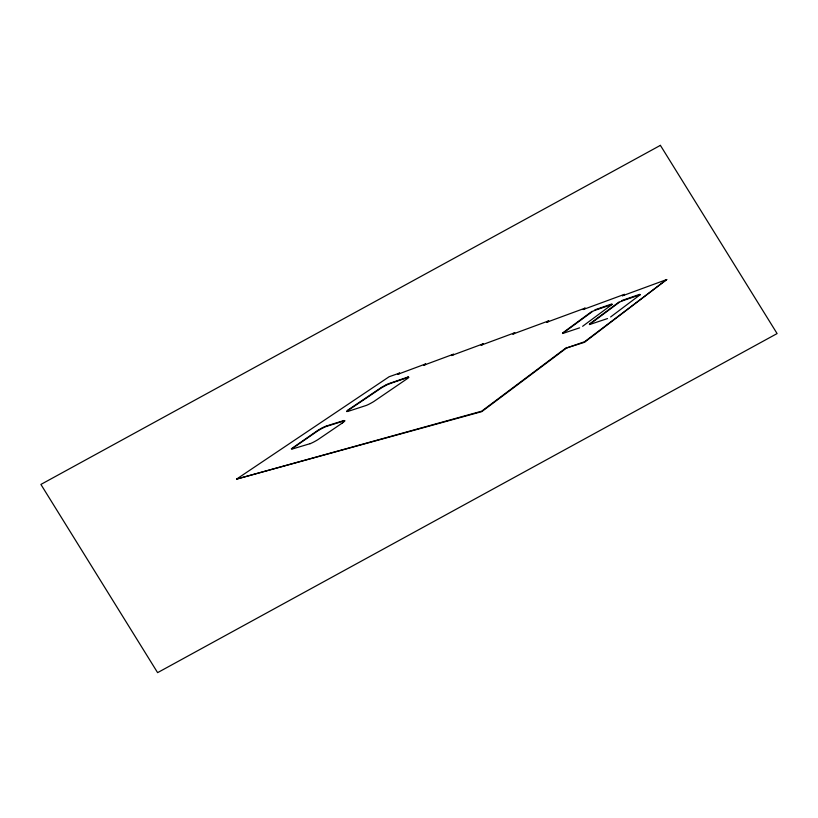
<?xml version="1.0" encoding="UTF-8"?>
<svg xmlns="http://www.w3.org/2000/svg" width="818" height="818" viewBox="0 0 818 818"><rect width="100%" height="100%" fill="white"/><g stroke="black" fill="none" stroke-linecap="round" stroke-linejoin="round"><path stroke-width="1.23" d="M514.103 333.662L514.665 332.783L512.743 334.133L548.602 320.901L547.978 321.822M566.598 347.967L584.563 341.75L666.731 279.541L584.492 342.292L566.598 347.967L481.771 411.628L236.576 479.103L389.153 376.73L399.501 373.1L399.102 373.836M548.602 320.901L546.669 322.282L585.054 308.141L584.379 309.112M584.492 342.292L584.563 341.75M585.054 308.141L583.122 309.552L624.318 294.388L623.572 295.41M291.31 448.806L317.916 430.299A12.577 3.047 -28.5 0 1 318.427 429.992L322.077 427.937A10.164 2.454 -28.5 0 1 325.574 426.311L326.31 426.055M291.76 448.898L317.128 431.321A12.26 2.965 -28.5 0 1 318.908 430.176L320.544 429.215A13.722 3.323 -28.5 0 1 320.881 429.031L322.149 428.346M610.617 316.975L640.218 294.705M589.369 324.582L618.929 302.558A3.18 0.767 -28.5 0 1 621.833 301.085M236.576 479.103L481.638 411.198L566.629 347.435M343.151 422.425L342.2 423.111M562.498 333.529L592.017 311.822A3.129 0.757 -28.5 0 1 594.85 310.38L611.68 304.552A2.229 0.542 -28.5 0 1 612.099 304.419M589.481 324.01L619.052 301.995M624.318 294.388L622.375 295.83L666.731 279.541M582.62 326.3L612.181 304.368M348.345 409.757L381.321 387.497A12.219 2.955 -28.5 0 1 381.975 387.098L386.086 384.838M562.59 332.967L592.099 311.29M482.477 344.715L482.988 343.877L481.086 345.196L514.665 332.783M452.896 355.043L453.366 354.245L451.475 355.544L482.988 343.877M342.169 423.131L318.12 439.501A13.456 3.252 -28.5 0 1 316.74 440.35A14.407 3.487 -28.5 0 1 315.952 440.8L315.247 441.199A11.094 2.689 -28.5 0 1 310.073 443.704M425.156 364.736L425.585 363.969L423.724 365.237L453.366 354.245M399.501 373.1L397.65 374.347L425.585 363.969M388.611 383.693L407.374 377.251M310.063 443.683L292.568 448.918A3.558 0.859 -28.5 0 1 292.087 449.041M594.972 309.797L611.792 303.989M622.017 300.462L639.737 294.347M621.885 301.034L639.574 294.94A2.393 0.583 -28.5 0 1 640.105 294.787M389.757 383.673L407.252 377.701A4.08 0.992 -28.5 0 1 408.601 377.364M562.845 333.427L579.614 327.844M589.819 324.46L607.518 318.57M326.443 426.014L343.407 420.677A4.254 1.033 -28.5 0 1 344.112 420.493M343.1 422.405A4.54 1.104 -28.5 0 0 344.961 420.728A3.793 0.92 -28.5 0 0 343.693 420.994L326.76 426.301A9.254 2.239 -28.5 0 0 322.159 428.376M386.321 384.726A10.133 2.454 -28.5 0 1 388.611 383.683M346.658 411.29A4.162 1.002 -28.5 0 1 348.417 409.767M408.09 377.067A2.914 0.706 -28.5 0 1 408.56 377.026M407.466 377.221A4.335 1.043 -28.5 0 1 407.834 377.118M408.765 377.323A3.681 0.89 -28.5 0 1 407.282 378.652L373.969 401.413A12.832 3.108 -28.5 0 1 372.487 402.313L370.431 403.458A13.742 3.323 -28.5 0 1 370.002 403.683A10.879 2.628 -28.5 0 1 366.229 405.452L348.039 411.372A4.387 1.063 -28.5 0 1 347.752 411.454A3.62 0.879 -28.5 0 1 347.517 411.515M389.777 383.652A8.988 2.178 -28.5 0 0 386.464 385.104L382.272 387.374A12.014 2.904 -28.5 0 0 381.546 387.824A10.542 2.546 -28.5 0 0 380.472 388.519L349.542 409.419A5.716 1.38 -28.5 0 0 346.863 411.607M660.392 145.359L40.9 484.43L157.608 672.641L777.1 333.57L660.392 145.359"/></g></svg>
